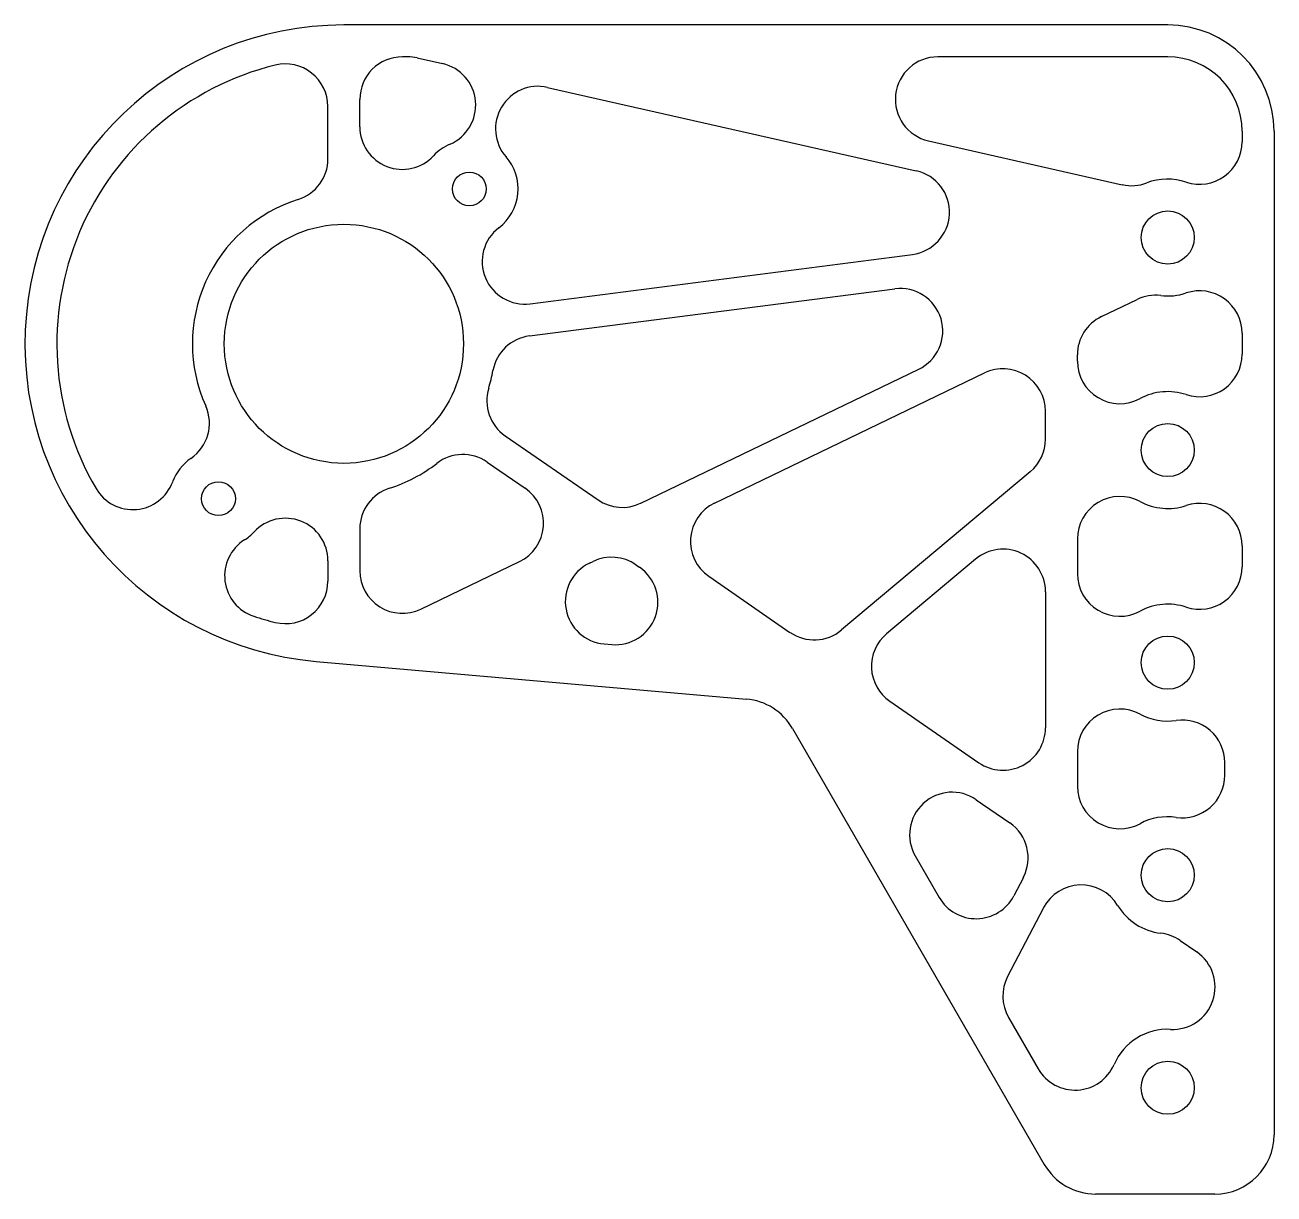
# Model space of a CAD drawing. Extents: x -5.88 to 0, y 0 to 5.5.
import ezdxf

# ---------------------------------------------------------------- set-up
doc = ezdxf.new("R2010")
doc.units = 0
doc.header["$MEASUREMENT"] = 0
doc.layers.add('VISIBLE', color=7, linetype='CONTINUOUS')

msp = doc.modelspace()

# ---------------------------------------------------------------- linework, layer by layer
at = {"layer": 'VISIBLE'}
for p, q in [((-0.5, 5.5), (-4.375, 5.5)), ((-4.0741, 5.35), (-4.1, 5.35)), ((-0.5, 5.35), (-1.5811, 5.35)), ((-4.03, 5.3451), (-3.9108, 5.3181)), ((-3.4178, 5.2066), (-1.6825, 4.8141)), ((-4.45, 4.8701), (-4.45, 5.1166)), ((-4.3, 5.0206), (-4.3, 5.15)), ((-0.15, 5), (-0.15, 4.9507)), ((0, 5), (0, 0.2787)), ((-1.6252, 4.9549), (-0.7135, 4.7487)), ((-3.499, 4.1886), (-1.701, 4.4207)), ((-3.5025, 4.037), (-1.7836, 4.2588)), ((-0.8118, 4.1278), (-0.644, 4.2086)), ((-0.15, 4.0493), (-0.15, 3.9507)), ((-0.925, 3.9183), (-0.925, 3.9476)), ((-2.979, 3.2501), (-1.6712, 3.8802)), ((-2.6319, 3.2509), (-1.3618, 3.8628)), ((-1.075, 3.5517), (-1.075, 3.6826)), ((-3.6164, 3.5674), (-3.1795, 3.2657)), ((-3.7016, 3.4439), (-3.5224, 3.3202)), ((-1.1465, 3.3984), (-2.0345, 2.6537)), ((-4.3, 3.1299), (-4.3, 2.932)), ((-0.925, 3.0817), (-0.925, 2.9183)), ((-0.15, 3.0493), (-0.15, 2.9507)), ((-4.45, 2.9794), (-4.45, 2.8834)), ((-4.0132, 2.7518), (-3.5492, 2.9754)), ((-3.2203, 2.9674), (-3.202, 2.9762)), ((-3.0016, 2.9606), (-2.9843, 2.9487)), ((-1.4035, 2.9871), (-1.8221, 2.636)), ((-2.6587, 2.9061), (-2.2767, 2.6423)), ((-1.075, 2.8339), (-1.075, 2.1938)), ((-3.1509, 2.5879), (-3.1154, 2.5848)), ((-4.5057, 2.5057), (-2.4817, 2.3286)), ((-1.8072, 2.3182), (-1.3886, 2.0292)), ((-2.2646, 2.1903), (-1.0805, 0.1394)), ((-0.925, 2.0817), (-0.925, 1.9183)), ((-0.2315, 1.97), (-0.2315, 2.03)), ((-1.4005, 1.8551), (-1.2427, 1.7462)), ((-1.6873, 1.5905), (-1.5746, 1.3953)), ((-1.1791, 1.4889), (-1.2242, 1.4027)), ((-1.0839, 1.3472), (-1.253, 1.0238)), ((-0.4412, 1.1928), (-0.3634, 1.139)), ((-1.2489, 0.8311), (-1.109, 0.5889)), ((-0.2787, 0), (-0.8391, 0))]:
    msp.add_line(p, q, dxfattribs=at)
for centre, radius in [((-3.785, 4.7286), 0.0795), ((-0.5, 4.5), 0.125), ((-4.375, 4), 0.5625), ((-0.5, 3.5), 0.125), ((-4.965, 3.2714), 0.0795), ((-0.5, 2.5), 0.125), ((-0.5, 1.5), 0.125), ((-0.5, 0.5), 0.125)]:
    msp.add_circle(centre, radius, dxfattribs=at)
for centre, radius, start, end in [((-4.375, 4), 1.5, 90, 265), ((-0.5, 5), 0.5, 0, 90), ((-4.1, 5.15), 0.2, 90, 180), ((-4.0741, 5.15), 0.2, 77.25484, 90), ((-1.5811, 5.15), 0.2, 90, 257.25484), ((-0.5, 5), 0.35, 0, 90), ((-4.375, 4), 1.35, 103.83522, 210.29134), ((-4.65, 5.1166), 0.2, 0, 103.83522), ((-3.9549, 5.123), 0.2, 293.3035, 77.25484), ((-3.4619, 5.0115), 0.2, 77.25484, 221.20619), ((-4.1, 5.0206), 0.2, 180, 317.17073), ((-3.785, 4.7286), 0.2295, 113.3035, 137.17073), ((-0.35, 4.9507), 0.2, 251.59152, 0), ((-3.785, 4.7286), 0.2295, 307.31916, 41.20619), ((-4.65, 4.8701), 0.2, 287.5399, 0), ((-1.7266, 4.619), 0.2, 277.35238, 77.25484), ((-0.5, 4.5), 0.275, 71.59152, 110.88967), ((-0.6694, 4.9438), 0.2, 257.25484, 290.88967), ((-4.375, 4), 0.7125, 107.5399, 204.19508), ((-3.5246, 4.387), 0.2, 127.31916, 277.35238), ((-1.758, 4.0604), 0.2, 295.7248, 97.35238), ((-0.5, 4.5), 0.275, 263.08791, 288.40848), ((-0.35, 4.0493), 0.2, 0, 108.40848), ((-0.5572, 4.0285), 0.2, 83.08791, 115.7248), ((-0.725, 3.9476), 0.2, 115.7248, 180), ((-3.4769, 3.8386), 0.2, 97.35238, 169.81248), ((-0.35, 3.9507), 0.2, 251.59152, 0), ((-1.275, 3.6826), 0.2, 0, 115.7248), ((-0.725, 3.9183), 0.2, 180, 298.27371), ((-4.375, 4), 0.7125, 342.9165, 349.81248), ((-3.5028, 3.7319), 0.2, 162.9165, 235.3766), ((-0.5, 3.5), 0.275, 71.59152, 118.27371), ((-5.2073, 3.626), 0.2, 304.3516, 24.19508), ((-1.275, 3.5517), 0.2, 309.98404, 0), ((-3.8153, 3.2793), 0.2, 55.3766, 127.8367), ((-4.965, 3.2714), 0.2295, 124.3516, 159.76986), ((-4.375, 4), 0.7125, 287.5399, 307.8367), ((-5.368, 3.4199), 0.2, 210.29134, 339.76986), ((-4.1, 3.1299), 0.2, 107.5399, 180), ((-3.636, 3.1556), 0.2, 295.7248, 55.3766), ((-3.0659, 3.4303), 0.2, 235.3766, 295.7248), ((-2.5451, 3.0707), 0.2, 115.7248, 235.3766), ((-0.725, 3.0817), 0.2, 61.72629, 180), ((-0.5, 3.5), 0.275, 241.72629, 288.40848), ((-0.35, 3.0493), 0.2, 0, 108.40848), ((-4.65, 2.9794), 0.2, 0, 137.17073), ((-4.965, 3.2714), 0.2295, 302.23014, 317.17073), ((-4.7359, 2.9081), 0.2, 122.23014, 251.70866), ((-1.275, 2.8339), 0.2, 0, 129.98404), ((-3.1335, 2.7872), 0.2, 115.7248, 265), ((-3.1152, 2.796), 0.2, 55.3766, 115.7248), ((-3.098, 2.7841), 0.2, 265, 55.3766), ((-0.35, 2.9507), 0.2, 251.59152, 0), ((-4.65, 2.8834), 0.2, 256.16478, 0), ((-4.1, 2.932), 0.2, 180, 295.7248), ((-0.725, 2.9183), 0.2, 180, 298.27371), ((-0.5, 2.5), 0.275, 71.59152, 118.27371), ((-4.375, 4), 1.35, 251.70866, 256.16478), ((-2.163, 2.8069), 0.2, 235.3766, 309.98404), ((-1.6936, 2.4828), 0.2, 129.98404, 235.3766), ((-2.506, 2.0509), 0.2787, 30, 85), ((-0.725, 2.0817), 0.2, 61.72629, 180), ((-0.5, 2.5), 0.275, 241.72629, 278.28722), ((-1.275, 2.1938), 0.2, 235.3766, 0), ((-0.4315, 2.03), 0.2, 0, 98.28722), ((-0.4315, 1.97), 0.2, 261.71278, 0), ((-1.5141, 1.6905), 0.2, 55.3766, 210), ((-0.725, 1.9183), 0.2, 180, 298.27371), ((-0.5, 1.5), 0.275, 81.71278, 118.27371), ((-1.3564, 1.5816), 0.2, 332.4064, 55.3766), ((-0.9067, 1.2546), 0.2, 31.1114, 152.4064), ((-1.4014, 1.4953), 0.2, 210, 332.4064), ((-0.5, 1.5), 0.275, 211.1114, 263.36739), ((-0.5549, 1.0282), 0.2, 55.3766, 83.36739), ((-0.477, 0.9744), 0.2, 267.22934, 55.3766), ((-1.0757, 0.9311), 0.2, 152.4064, 210), ((-0.5, 0.5), 0.275, 87.22934, 156.57084), ((-0.9358, 0.6889), 0.2, 210, 336.57084), ((-0.2787, 0.2787), 0.2787, 270, 0), ((-0.8391, 0.2787), 0.2787, 210, 270)]:
    msp.add_arc(centre, radius, start, end, dxfattribs=at)

doc.saveas('drawing.dxf')
